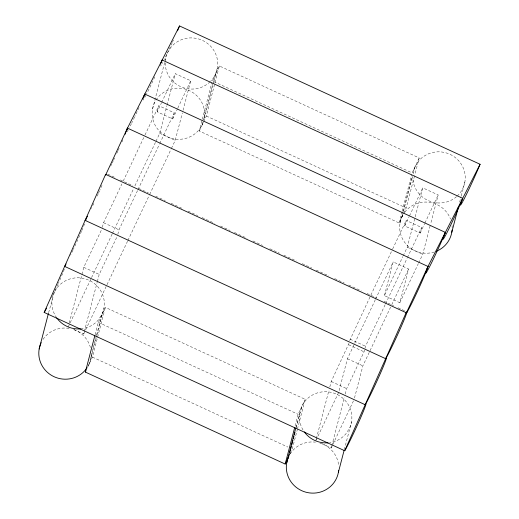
<?xml version="1.0" encoding="UTF-8"?>
<svg xmlns="http://www.w3.org/2000/svg" width="519" height="519" viewBox="0 0 519 519"><rect width="100%" height="100%" fill="white"/><g stroke="black" fill="none" stroke-linecap="round" stroke-linejoin="round"><path stroke-width="0.39" stroke-dasharray="2.6 1.95" d="M48.63 312.672L54.268 292.405M69.261 323.019L81.723 275.161M81.931 274.382L83.767 267.317L101.964 228.821M102.36 227.29L103.553 222.703L121.868 183.96M73.854 329.526L83.682 334.054L84.091 332.484M84.292 331.699L97.17 282.271M97.371 281.486L99.213 274.428L117.404 235.924M117.807 234.4L119 229.813L137.652 190.337M152.534 109.094L165.619 58.861M95.068 334.774L98.305 322.338L105.383 307.371L305.204 399.338L297.711 428.097M88.885 364.591L96.378 335.838M96.579 335.06L101.841 314.851M90.903 358.233L96.742 335.825M96.943 335.053L103.988 308.001M87.601 367.316L92.421 357.111L105.383 307.371M157.238 111.838L158.833 105.727L174.274 112.837L172.684 118.948L157.238 111.838L161.325 103.197M155.953 141.317L159.755 133.279L166.91 105.818M167.112 105.033L175.286 73.653L190.733 80.763L182.558 112.143M171.4 148.428L175.201 140.39L182.351 112.928M414.525 175.935L406.169 207.996L399.098 222.962L199.277 130.996L202.131 120.045M202.332 119.26L211.908 82.508M202.254 124.696L203.273 120.784M203.474 119.999L215.288 74.645M204.265 118.338L213.53 82.787M213.731 82.015L217.351 68.106A26.281 25.541 14.6 0 0 202.41 40.365A26.281 25.541 14.6 0 0 171.276 46.898L167.631 52.503A26.281 25.541 14.6 0 0 165.412 60.327M203.617 121.803L206.348 116.022L219.388 65.978L419.209 157.945L414.726 175.15M295.09 425.963L298.127 414.305L305.204 399.338M295.953 427.371L301.792 406.332A26.281 25.541 14.6 0 1 336.572 394.193A26.281 25.541 14.6 0 1 349.501 428.285L345.862 433.897A26.281 25.541 14.6 0 1 329.617 442.655M296.2 427.805L301.669 406.825M297.51 428.869L292.249 449.078L291.282 451.121M315.766 440.871L316.168 439.308M316.376 438.529L328.988 390.093M329.805 386.966L331.226 381.497L348.976 343.325M349.696 340.548L370.495 295.914M375.295 299.768L347.425 358.739L338.641 392.455L317.472 437.258M322.085 443.777L331.206 447.975L331.615 446.418M331.816 445.633L344.434 397.197M345.245 394.077L346.673 388.608L364.059 351.817L364.779 349.04M364.961 348.353L365.506 346.27L385.247 304.491M399.098 222.962L401.953 212.012M402.154 211.233L411.729 174.475M354.496 397.995L362.872 365.85L391.423 305.419M400.058 223.021L402.88 212.2M403.081 211.428L412.138 176.648M402.076 216.663L402.686 214.315M403.503 211.188L412.462 176.778M413.28 173.651L415.109 166.612M344.266 449.752L351.512 421.928M384.404 295.622L393.181 261.907L408.628 269.017L399.844 302.726L384.404 295.622L402.841 256.6M404.729 225.96L406.176 220.413L421.616 227.523L420.169 233.07L404.729 225.96L409.147 216.611M403.185 255.873L407.279 247.206L422.745 187.833L438.192 194.943L430.66 223.845M418.625 262.984L422.726 254.31L430.459 224.63M459.646 202.125L461.054 196.714M461.255 195.942L464.881 182.026A26.281 25.541 14.6 0 0 449.934 154.292A26.281 25.541 14.6 0 0 418.801 160.819L415.161 166.43A26.281 25.541 14.6 0 0 413.143 172.788M217.351 68.106L215.34 74.464A26.281 25.541 14.6 0 1 210.695 81.172M464.881 182.026L462.864 188.384A26.281 25.541 14.6 0 1 457.148 196.143M123.25 181.034L144.665 135.706M145.015 134.972L158.833 105.727M161.668 102.477L175.286 73.653M68.236 326.944L112.098 234.134M112.441 233.401L133.506 188.819M134.888 185.899L155.609 142.05M138.002 189.604L159.417 144.276M159.768 143.542L174.274 112.837M172.684 118.948L177.453 108.86M177.79 108.14L190.733 80.763M83.682 334.054L127.538 241.238M127.888 240.511L149.297 195.196M149.641 194.469L171.056 149.154M219.388 65.978L212.31 80.945L412.138 172.911L419.209 157.945M199.277 130.996L203.279 122.529M289.998 453.84L290.958 451.802M370.845 295.181L392.319 249.736M392.662 249.003L406.176 220.413M409.485 215.891L422.745 187.833M375.639 299.041L393.181 261.907M316.103 440.144L317.128 437.978M385.591 303.758L407.071 258.313M407.415 257.58L421.616 227.523M420.169 233.07L424.594 223.715M424.931 223.001L438.192 194.943M391.767 304.692L408.628 269.017M331.206 447.975L332.575 445.088M332.913 444.368L354.088 399.559M399.844 302.726L418.288 263.704M206.348 116.022L406.169 207.996M159.755 133.279L175.201 140.39M407.279 247.206L422.726 254.31M107.796 174.176L115.899 177.907M120.324 179.937L132.845 185.705M138.735 188.416L148.311 192.821M155.681 196.214L165.256 200.619M171.147 203.331L182.195 208.417M188.086 211.129L197.668 215.534M202.086 217.571L214.607 223.332M220.497 226.044L230.073 230.455M234.497 232.486L247.018 238.253M252.909 240.965L262.484 245.37M269.854 248.763L279.43 253.168M283.848 255.199L296.368 260.966M302.266 263.678L311.841 268.083M316.259 270.12L328.78 275.881M334.671 278.593L344.246 283.004M348.671 285.035L361.192 290.802M367.082 293.514L376.658 297.919M384.028 301.312L393.603 305.717M398.021 307.754L404.651 310.803M103.553 222.703L119 229.813M350.059 339.16L365.506 346.27M348.612 344.707L364.059 351.817M347.425 358.739L362.872 365.85M83.767 267.317L99.213 274.428M331.226 381.497L346.673 388.608M98.305 322.338L298.127 414.305M92.421 357.111L287.837 447.047M434.358 251.987A26.281 25.541 14.6 0 1 404.989 242.782A26.281 25.541 14.6 0 1 404.34 212.809M404.781 212.213A26.281 25.541 14.6 0 1 429.557 202.345A26.281 25.541 14.6 0 1 450.518 219.057M452.043 225.59A26.281 25.541 14.6 0 1 452.159 227.815M290.14 453.956A26.281 25.541 14.6 0 1 315.435 442.143M319.912 443.077A26.281 25.541 14.6 0 1 338.68 465.491M203.111 122.64A26.281 25.541 14.6 0 1 167.475 136.834A26.281 25.541 14.6 0 1 155.59 100.77M155.979 100.128A26.281 25.541 14.6 0 1 188.267 90.137A26.281 25.541 14.6 0 1 203.973 119.785M91.266 354.535A26.281 25.541 14.6 0 1 87.458 367.199M43.019 339.4A26.281 25.541 14.6 0 1 69.416 328.443M73.847 329.63A26.281 25.541 14.6 0 1 90.689 348.619M154.824 76.831A26.281 1.116 -65.3 0 1 146.689 93.777M145.962 95.198A26.281 1.116 -65.3 0 1 143.263 100.05M173.45 40.002A26.281 1.116 -65.3 0 1 172.503 42.084M172.191 42.772A26.281 1.116 -65.3 0 1 166.865 54.06M166.534 54.742A26.281 1.116 -65.3 0 1 164.056 59.717M162.648 62.423A26.281 1.116 -65.3 0 1 162.038 63.552M161.253 64.959A26.281 1.116 -65.3 0 1 160.624 65.991M139.04 107.433A26.281 1.116 -65.3 0 1 134.895 116.412M134.583 117.08A26.281 1.116 -65.3 0 1 131.807 122.86M131.437 123.626A26.281 1.116 -65.3 0 1 129.328 127.836M128.251 129.919A26.281 1.116 -65.3 0 1 127.311 131.677M84.532 223.955A26.281 1.116 -65.3 0 1 81.84 230.52M81.515 231.279A26.281 1.116 -65.3 0 1 73.335 249.373M72.978 250.119A26.281 1.116 -65.3 0 1 70.558 255.153M101.996 185.257A26.281 1.116 -65.3 0 1 99.817 190.252M99.486 190.992A26.281 1.116 -65.3 0 1 98.578 193.016M98.266 193.704A26.281 1.116 -65.3 0 1 96.696 197.168M93.816 203.351A26.281 1.116 -65.3 0 1 91.37 208.45M210.169 81.704A26.281 25.541 14.6 0 1 180.56 86.602A26.281 25.541 14.6 0 1 165.334 61.067M80.588 328.89A26.281 25.541 14.6 0 0 98.331 319.97L101.971 314.358A26.281 25.541 14.6 0 0 89.385 280.429A26.281 25.541 14.6 0 0 54.592 291.743M56.733 317.913A26.281 25.541 14.6 0 1 52.257 298.762M303.018 429.953A26.281 25.541 14.6 0 1 299.781 412.689M456.584 196.643A26.281 25.541 14.6 0 1 428.091 200.522A26.281 25.541 14.6 0 1 412.787 176.486M122.867 139.806A26.281 1.116 -65.3 0 1 121.946 141.921M119.117 148.272A26.281 1.116 -65.3 0 1 118.17 150.348M117.858 151.042A26.281 1.116 -65.3 0 1 116.256 154.506M114.621 157.977A26.281 1.116 -65.3 0 1 113.564 160.196M113.213 160.916A26.281 1.116 -65.3 0 1 112.201 163.005M111.825 163.77A26.281 1.116 -65.3 0 1 110.391 166.67M64.324 269.27A26.281 1.116 -65.3 0 1 58.524 283.037M58.232 283.698A26.281 1.116 -65.3 0 1 53.172 294.727M52.854 295.395A26.281 1.116 -65.3 0 1 51.096 299.087"/><path stroke-width="0.78" d="M105.578 175.124L127.46 128.128L179.548 25.95L480.081 164.27A26.281 1.116 -65.3 0 1 464.589 198.037A26.281 1.116 -65.3 0 1 462.721 198.336L162.188 60.009A26.281 1.116 -65.3 0 1 160.449 64.168M125.994 131.884L127.46 128.128L427.993 266.455L406.111 313.444L406.831 312.581A26.281 1.116 -65.3 0 0 425.749 272.54L427.993 266.455L480.081 164.27M39.172 348.995L48.429 313.444M289.317 454.229L288.707 456.564L285.171 464.044L85.35 372.078L94.867 335.553M285.171 464.044L294.688 427.52M286.696 462.922L295.752 428.143M289.725 452.678L291.341 446.457M291.749 444.906L292.963 440.242M293.365 438.685L293.975 436.356M294.377 434.799L294.987 432.47M338.427 472.16L344.065 450.524M451.796 232.259L458.238 207.529M125.215 134.22L125.799 132.468M126.681 130.464L127.46 128.128M427.993 266.455L425.749 272.54A26.281 1.116 -65.3 0 0 432.34 261.18A26.281 1.116 -65.3 0 0 445.354 232.395A26.281 1.116 -65.3 0 0 447.229 232.103A26.281 1.116 -65.3 0 0 462.721 198.336M44.173 312.425L105.61 174.365L406.143 312.685L406.864 311.822L406.831 312.581A26.281 1.116 -65.3 0 1 397.23 335.488A26.281 1.116 -65.3 0 1 385.669 358.707A26.281 1.116 -65.3 0 1 379.538 375.334A26.281 1.116 -65.3 0 1 365.188 404.729A26.281 1.116 -65.3 0 1 359.064 421.357A26.281 1.116 -65.3 0 1 344.707 450.745L44.173 312.425A26.281 1.116 -65.3 0 0 46.528 308.234M344.707 450.745L406.143 312.685M85.35 372.078L85.992 370.715M142.764 98.98A26.281 1.116 -65.3 0 0 144.82 94.069L445.354 232.395M87.484 216.189A26.281 1.116 -65.3 0 1 85.129 220.387L385.669 358.707M365.188 404.729L64.654 266.403A26.281 1.116 -65.3 0 0 66.069 263.97M87.049 367.828A26.281 25.541 14.6 0 1 52.406 375.873A26.281 25.541 14.6 0 1 41.183 342.637M338.641 470.701A26.281 25.541 14.6 0 1 305.574 492.109A26.281 25.541 14.6 0 1 288.707 456.564M143.354 97.819A26.281 1.116 -65.3 0 1 144.82 94.069M179.548 25.95A26.281 1.116 -65.3 0 1 177.492 30.861M161.227 62.423A26.281 1.116 -65.3 0 1 162.188 60.009M85.129 220.387A26.281 1.116 -65.3 0 1 85.817 220.277M80.588 328.89A26.281 25.541 14.6 0 1 56.733 317.913M328.112 442.817A26.281 25.541 14.6 0 1 304.257 431.84M452.075 230.053A26.281 25.541 14.6 0 1 436.479 251.215"/></g></svg>
